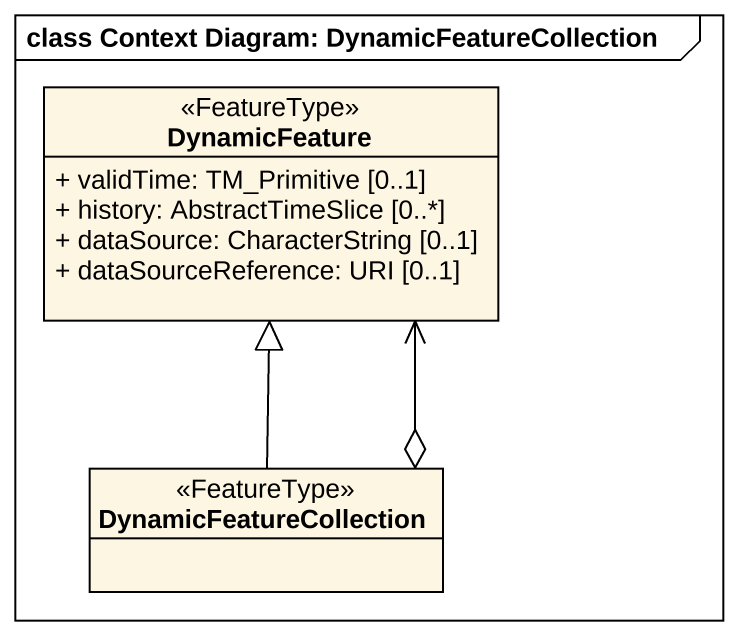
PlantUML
@startuml
mainframe class Context Diagram: DynamicFeatureCollection
hide circle
hide empty members
skinparam classAttributeIconSize 0
class DynamicFeature <<FeatureType>> {
  + validTime: TM_Primitive [0..1]
  + history: AbstractTimeSlice [0..*]
  + dataSource: CharacterString [0..1]
  + dataSourceReference: URI [0..1]
}
class DynamicFeatureCollection <<FeatureType>>
DynamicFeatureCollection o-up-> DynamicFeature
DynamicFeatureCollection -up-|> DynamicFeature
@enduml
